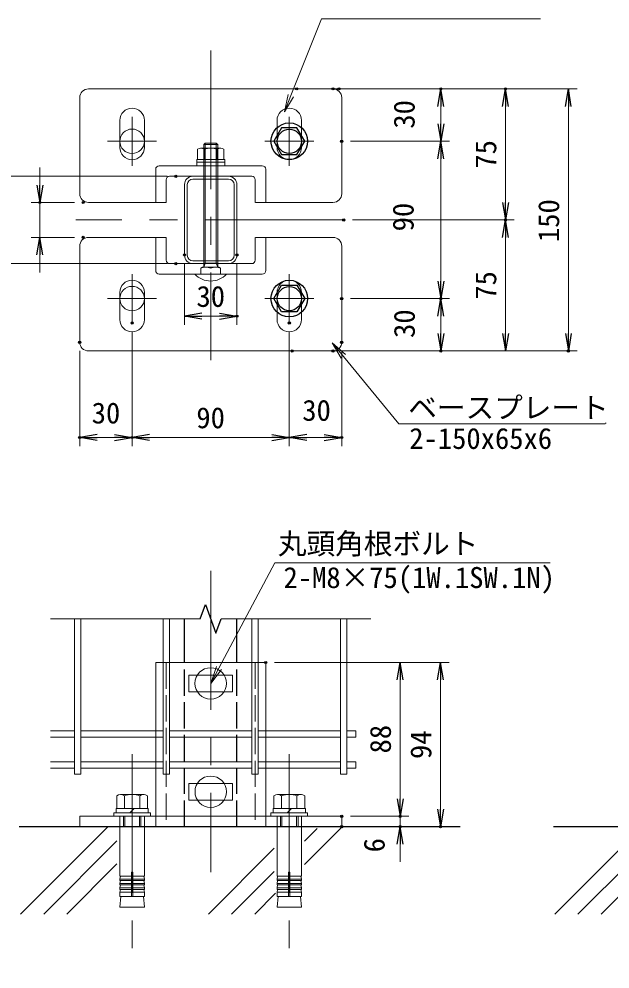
# Model space of a CAD drawing. Units: millimetres, scale not verified, with parts at other scales. Extents: x -4200 to 4200, y -2970 to 2970.
# Drawn here: x 1210 to 2563, y -880 to 1294 of the extents above; entities that cross this region are included whole.
import ezdxf
from ezdxf.enums import TextEntityAlignment as Align

# ---------------------------------------------------------------- set-up
doc = ezdxf.new("R2010")
doc.units = ezdxf.units.MM
doc.header["$LTSCALE"] = 10
doc.header["$PDMODE"] = 32
doc.header["$PDSIZE"] = 5
doc.linetypes.add('DASHED', pattern=[7.5, 6, -1.5])
doc.linetypes.add('USER1', pattern=[50.8, 31.75, -6.35, 6.35, -6.35])
for name, color, linetype, lineweight in [('0-0_D-STR-DIM', 7, 'Continuous', 13), ('0-1_D-STR3', 3, 'Continuous', 13), ('0-2_D-BMK', 2, 'USER1', 13), ('0-3_D-STR1', 1, 'Continuous', 25), ('0-4_D-STR2', 7, 'Continuous', 13), ('0-5_0', 7, 'Continuous', 25), ('0-6_Defpoints', 7, 'Continuous', 25), ('0-7_D-STR-TXT', 7, 'Continuous', 13), ('0-9_D-DCR-HCH', 7, 'Continuous', 13), ('0-A_40', 1, 'Continuous', 5), ('0-B_D-BGD', 7, 'Continuous', 25)]:
    doc.layers.add(name, color=color, linetype=linetype, lineweight=lineweight)
doc.styles.add('ＭＳ ゴシック', font='')
doc.styles.get('ＭＳ ゴシック').set_extended_font_data('MS Gothic')

# ---------------------------------------------------------------- blocks, each defined once
blk = doc.blocks.new('_Open')
at = {"layer": '0-5_0'}
blk.add_line((-10, 1.667), (0, 0), dxfattribs=at)
blk.add_lwpolyline([(-10, -1.667), (0, 0), (-10, 0)], dxfattribs=at)

msp = doc.modelspace()

# ---------------------------------------------------------------- linework, layer by layer
at = {"layer": '0-0_D-STR-DIM'}
for p, q in [((1865.96, 1134.04), (2344.19, 1134.04)), ((1948.95, 1134.04), (2488.17, 1134.04)), ((1962.57, 1134.04), (2195.85, 1134.04)), ((2175.85, 1054.09), (2175.85, 1094.04)), ((2324.19, 874.09), (2324.19, 1094.04)), ((2468.17, 1094.04), (2468.17, 574.14)), ((1968.97, 1014.09), (2195.85, 1014.09)), ((1968.97, 1014.09), (2195.85, 1014.09)), ((2175.85, 974.09), (2175.85, 694.09)), ((1257.6, 914.04), (1257.6, 954.04)), ((1548.95, 934.04), (1096.07, 934.04)), ((1336.97, 874.04), (1237.6, 874.04)), ((1257.6, 794.14), (1257.6, 874.04)), ((1973.51, 834.09), (2344.19, 834.09)), ((1973.51, 834.09), (2344.18, 834.09)), ((1336.97, 794.14), (1237.6, 794.14)), ((2324.18, 574.14), (2324.18, 794.09)), ((1257.6, 754.14), (1257.6, 714.14)), ((1548.95, 734.14), (1096.07, 734.14)), ((1588.95, 734.09), (1588.95, 593.9)), ((1708.95, 734.09), (1708.95, 593.9)), ((1968.97, 654.14), (2195.85, 654.14)), ((1968.97, 654.09), (2195.85, 654.09)), ((1628.95, 613.9), (1668.95, 613.9)), ((2175.85, 614.14), (2175.85, 574.14)), ((1468.94, 578.14), (1468.94, 316.15)), ((1468.94, 578.14), (1468.94, 316.15)), ((1828.94, 578.14), (1828.94, 316.15)), ((1828.94, 578.14), (1828.94, 316.15)), ((1348.95, 534.14), (1348.95, 316.15)), ((1855.6, 534.14), (2344.18, 534.14)), ((1948.95, 534.14), (2195.85, 534.14)), ((1948.95, 534.14), (2488.17, 534.14)), ((1948.95, 534.14), (1948.95, 316.15)), ((1428.94, 336.15), (1388.95, 336.15)), ((1788.94, 336.15), (1508.94, 336.15)), ((1868.94, 336.15), (1908.95, 336.15)), ((1673.64, -194.59), (1648.95, -226.76)), ((1794.95, -178.76), (2102.82, -178.76)), ((1794.95, -178.76), (2195.35, -178.76)), ((2082.82, -218.76), (2082.82, -490.76)), ((2175.35, -218.76), (2175.35, -514.76)), ((2082.82, -490.76), (2082.82, -450.76)), ((1968.95, -530.76), (2102.82, -530.76)), ((1968.95, -530.76), (2102.82, -530.76)), ((2082.82, -530.76), (2082.82, -554.76)), ((1968.95, -554.76), (2102.82, -554.76)), ((1968.95, -554.76), (2195.35, -554.76)), ((2082.82, -594.76), (2082.82, -634.76))]:
    msp.add_line(p, q, dxfattribs=at)
msp.add_lwpolyline([(1661.87, -188.32), (1648.95, -226.76), (1667.76, -191.45), (1796.04, 49.47), (2149.75, 49.47), (2426.58, 49.47)], dxfattribs=at)
at = {"layer": '0-1_D-STR3'}
for p, q in [((1928.96, 1134.04), (1368.96, 1134.04)), ((1348.96, 1114.04), (1348.96, 894.04)), ((1948.96, 894.04), (1948.96, 1114.04)), ((1440.95, 1000.04), (1440.95, 1062.04)), ((1496.95, 1000.04), (1496.95, 1062.04)), ((1800.95, 1000.04), (1800.95, 1062.04)), ((1856.95, 1000.04), (1856.95, 1062.04)), ((1632.93, 1006.94), (1636.13, 1010.14)), ((1632.95, 726.14), (1632.93, 1006.94)), ((1664.93, 1006.94), (1632.93, 1006.94)), ((1661.73, 1010.14), (1636.13, 1010.14)), ((1636.15, 734.94), (1636.13, 1010.14)), ((1661.75, 734.94), (1661.73, 1010.14)), ((1664.93, 1006.94), (1661.73, 1010.14)), ((1664.95, 726.14), (1664.93, 1006.94)), ((1618.95, 972.54), (1618.95, 995.74)), ((1625.84, 998.54), (1672.02, 998.54)), ((1633.95, 972.54), (1633.95, 995.74)), ((1663.95, 972.54), (1663.95, 995.74)), ((1678.95, 972.54), (1678.95, 995.74)), ((1766.95, 958.04), (1530.95, 958.04)), ((1616.95, 972.54), (1616.95, 966.14)), ((1616.95, 966.14), (1680.95, 966.14)), ((1618.95, 972.54), (1678.95, 972.54)), ((1522.95, 874.04), (1522.95, 950.04)), ((1774.95, 950.04), (1774.95, 874.04)), ((1546.95, 874.04), (1546.95, 926.04)), ((1742.95, 934.04), (1554.95, 934.04)), ((1750.95, 874.04), (1750.95, 926.04)), ((1368.96, 874.04), (1547.3, 874.04)), ((1751.3, 874.04), (1928.96, 874.04)), ((1368.96, 794.14), (1547.3, 794.14)), ((1522.95, 794.14), (1522.95, 718.14)), ((1546.95, 794.14), (1546.95, 742.14)), ((1750.95, 794.14), (1750.95, 742.14)), ((1751.3, 794.14), (1928.96, 794.14)), ((1774.95, 718.14), (1774.95, 794.14)), ((1348.96, 554.14), (1348.96, 774.14)), ((1948.96, 774.14), (1948.96, 554.14)), ((1742.95, 734.14), (1554.95, 734.14)), ((1626.35, 723.74), (1630.51, 726.14)), ((1626.35, 710.14), (1626.35, 723.74)), ((1667.4, 726.14), (1630.51, 726.14)), ((1664.95, 734.94), (1632.95, 734.94)), ((1632.95, 726.14), (1636.15, 734.94)), ((1664.95, 726.14), (1661.75, 734.94)), ((1671.55, 723.74), (1667.4, 726.14)), ((1671.55, 710.14), (1671.55, 723.74)), ((1766.95, 710.14), (1530.95, 710.14)), ((1684.95, 710.14), (1612.95, 710.14)), ((1440.95, 668.14), (1440.95, 606.14)), ((1496.95, 668.14), (1496.95, 606.14)), ((1800.95, 668.14), (1800.95, 606.14)), ((1856.95, 668.14), (1856.95, 606.14)), ((1928.96, 534.14), (1368.96, 534.14)), ((1774.95, -178.76), (1774.95, -530.76)), ((1698.92, -207.76), (1598.9, -207.76)), ((1598.9, -207.76), (1598.9, -245.76)), ((1698.9, -207.76), (1698.9, -245.76)), ((1698.9, -245.76), (1598.92, -245.76)), ((1698.92, -455.76), (1598.9, -455.76)), ((1598.9, -455.76), (1598.9, -493.76)), ((1698.9, -455.76), (1698.9, -493.76)), ((1433.75, -512.76), (1433.75, -483.96)), ((1496.66, -480.76), (1442.16, -480.76)), ((1451.35, -483.96), (1451.35, -512.76)), ((1486.55, -483.96), (1486.55, -512.76)), ((1504.15, -512.76), (1504.15, -483.96)), ((1698.9, -493.76), (1598.92, -493.76)), ((1793.77, -512.76), (1793.77, -483.96)), ((1856.67, -480.76), (1802.17, -480.76)), ((1811.37, -483.96), (1811.37, -512.76)), ((1846.57, -483.96), (1846.57, -512.76)), ((1864.17, -512.76), (1864.17, -483.96)), ((1463.95, -522.76), (1473.95, -512.76)), ((1823.97, -522.76), (1833.97, -512.76)), ((1348.95, -530.76), (1948.95, -530.76)), ((1448.95, -554.76), (1448.95, -530.76)), ((1452.15, -554.76), (1452.15, -530.76)), ((1485.75, -554.76), (1485.75, -530.76)), ((1488.95, -554.76), (1488.95, -530.76)), ((1808.97, -554.76), (1808.97, -530.76)), ((1812.17, -554.76), (1812.17, -530.76)), ((1845.77, -554.76), (1845.77, -530.76)), ((1848.97, -554.76), (1848.97, -530.76)), ((1948.95, -530.76), (1948.95, -554.76)), ((1467.45, -659.59), (1467.45, -714.76)), ((1470.45, -659.59), (1470.45, -714.76)), ((1827.47, -659.59), (1827.47, -714.76)), ((1830.47, -659.59), (1830.47, -714.76)), ((1467.45, -684.76), (1440.12, -684.76)), ((1467.45, -674.76), (1440.95, -674.76)), ((1467.45, -694.76), (1440.95, -694.76)), ((1470.45, -674.76), (1496.95, -674.76)), ((1470.45, -684.76), (1496.95, -684.76)), ((1470.45, -694.76), (1496.95, -694.76)), ((1827.47, -684.76), (1800.13, -684.76)), ((1827.47, -674.76), (1800.97, -674.76)), ((1827.47, -694.76), (1800.97, -694.76)), ((1830.47, -674.76), (1856.97, -674.76)), ((1830.47, -684.76), (1856.97, -684.76)), ((1830.47, -694.76), (1856.97, -694.76)), ((1467.45, -704.76), (1440.95, -704.76)), ((1470.45, -704.76), (1496.95, -704.76)), ((1827.47, -704.76), (1800.97, -704.76)), ((1830.47, -704.76), (1856.97, -704.76))]:
    msp.add_line(p, q, dxfattribs=at)
at = {"layer": '0-1_D-STR3', "linetype": 'DASHED'}
for p, q in [((1546.95, -178.76), (1546.95, -554.76)), ((1750.95, -178.76), (1750.95, -554.76)), ((1440.95, -530.76), (1440.95, -554.76)), ((1496.95, -530.76), (1496.95, -554.76)), ((1522.95, -530.76), (1522.95, -554.76)), ((1774.95, -530.76), (1774.95, -554.76)), ((1800.95, -530.76), (1800.95, -554.76)), ((1856.95, -530.76), (1856.95, -554.76))]:
    msp.add_line(p, q, dxfattribs=at)
at = {"layer": '0-1_D-STR3'}
for points in [[(1616.95, 972.54), (1680.95, 972.54), (1680.95, 966.14)], [(1774.95, -178.76), (1522.95, -178.76), (1522.95, -530.76)], [(1432.15, -522.76), (1432.15, -512.76), (1505.75, -512.76), (1505.75, -522.76)], [(1792.17, -522.76), (1792.17, -512.76), (1865.77, -512.76), (1865.77, -522.76)], [(1348.95, -530.76), (1348.95, -554.76), (1948.95, -554.76)], [(1470.45, -668.09), (1496.95, -668.09), (1496.95, -554.76), (1440.95, -554.76), (1440.95, -668.09), (1467.45, -668.09)], [(1830.47, -668.09), (1856.97, -668.09), (1856.97, -554.76), (1800.97, -554.76), (1800.97, -668.09), (1827.47, -668.09)], [(1442.2, -668.09), (1440.95, -674.76), (1440.95, -678.09), (1467.45, -678.09)], [(1495.71, -668.09), (1496.95, -674.76), (1496.95, -678.09), (1470.45, -678.09)], [(1802.22, -668.09), (1800.97, -674.76), (1800.97, -678.09), (1827.47, -678.09)], [(1855.72, -668.09), (1856.97, -674.76), (1856.97, -678.09), (1830.47, -678.09)], [(1442.2, -678.09), (1440.95, -684.76), (1440.95, -688.09), (1467.45, -688.09)], [(1442.2, -688.09), (1440.95, -694.76), (1440.95, -698.09), (1467.45, -698.09)], [(1495.71, -678.09), (1496.95, -684.76), (1496.95, -688.09), (1470.45, -688.09)], [(1495.71, -688.09), (1496.95, -694.76), (1496.95, -698.09), (1470.45, -698.09)], [(1802.22, -678.09), (1800.97, -684.76), (1800.97, -688.09), (1827.47, -688.09)], [(1802.22, -688.09), (1800.97, -694.76), (1800.97, -698.09), (1827.47, -698.09)], [(1855.72, -678.09), (1856.97, -684.76), (1856.97, -688.09), (1830.47, -688.09)], [(1855.72, -688.09), (1856.97, -694.76), (1856.97, -698.09), (1830.47, -698.09)], [(1495.71, -698.09), (1496.95, -704.76), (1496.95, -714.76), (1440.95, -714.76), (1440.95, -704.76), (1442.2, -698.09)], [(1494.86, -714.76), (1496.95, -738.76), (1440.95, -738.76), (1443.05, -714.76)], [(1496.95, -714.76), (1470.2, -714.76), (1440.95, -714.76)], [(1855.72, -698.09), (1856.97, -704.76), (1856.97, -714.76), (1800.97, -714.76), (1800.97, -704.76), (1802.22, -698.09)], [(1854.87, -714.76), (1856.97, -738.76), (1800.97, -738.76), (1803.07, -714.76)], [(1856.97, -714.76), (1830.22, -714.76), (1800.97, -714.76)]]:
    msp.add_lwpolyline(points, dxfattribs=at)
for points in [[(1616.95, 966.14), (1680.95, 966.14), (1680.95, 958.14), (1616.95, 958.14)], [(1510.95, -522.76), (1510.95, -530.76), (1426.95, -530.76), (1426.95, -522.76)], [(1870.97, -522.76), (1870.97, -530.76), (1786.97, -530.76), (1786.97, -522.76)]]:
    msp.add_lwpolyline(points, close=True, dxfattribs=at)
for centre, radius in [((1468.95, 1014.09), 28), ((1468.95, 654.09), 28), ((1648.95, -226.77), 36), ((1648.97, -474.76), 36)]:
    msp.add_circle(centre, radius, dxfattribs=at)
for centre, radius, start, end in [((1368.96, 1114.04), 20, 90, 180), ((1928.96, 1114.04), 20, 0, 90), ((1468.95, 1062.04), 28, 0, 180), ((1828.95, 1062.04), 28, 0, 180), ((1468.95, 1000.04), 28, 180, 0), ((1626.45, 987.16), 11.39, 48.83491, 131.16509), ((1648.95, 956.96), 41.58, 68.85295, 111.14705), ((1671.45, 987.15), 11.4, 48.86505, 131.13495), ((1828.95, 1000.04), 28, 180, 0), ((1530.95, 950.04), 8, 90, 180), ((1766.95, 950.04), 8, 0, 90), ((1554.95, 926.04), 8, 90, 180), ((1742.95, 926.04), 8, 0, 90), ((1368.96, 894.04), 20, 180, 270), ((1928.96, 894.04), 20, 270, 0), ((1368.96, 774.14), 20, 90, 180), ((1928.96, 774.14), 20, 0, 90), ((1554.95, 742.14), 8, 180, 270), ((1742.95, 742.14), 8, 270, 0), ((1530.95, 718.14), 8, 180, 270), ((1637.65, 698.13), 27.99, 66.18668, 113.81332), ((1660.25, 698.34), 27.8, 66.0128, 113.9872), ((1766.95, 718.14), 8, 270, 360), ((1468.95, 668.14), 28, 0, 180), ((1648.95, 742.64), 48.5, 222.07502, 317.92498), ((1828.95, 668.14), 28, 0, 180), ((1468.95, 606.14), 28, 180, 0), ((1828.95, 606.14), 28, 180, 0), ((1368.96, 554.14), 20, 180, 270), ((1928.96, 554.14), 20, 270, 0), ((1442.55, -494.43), 13.68, 49.96723, 130.03277), ((1468.95, -530.76), 50, 69.39031, 110.60969), ((1495.35, -494.19), 13.5, 49.3117, 130.6883), ((1802.57, -494.43), 13.68, 49.96723, 130.03277), ((1828.97, -530.76), 50, 69.39031, 110.60969), ((1855.37, -494.19), 13.5, 49.3117, 130.6883), ((1468.95, -659.59), 1.5, 0, 180), ((1828.97, -659.59), 1.5, 0, 180)]:
    msp.add_arc(centre, radius, start, end, dxfattribs=at)
at = {"layer": '0-2_D-BMK'}
for p, q in [((1648.95, 1221.9), (1648.95, 513.16)), ((1468.95, 1070.09), (1468.95, 958.09)), ((1828.95, 1070.09), (1828.95, 958.09)), ((1412.95, 1014.09), (1524.95, 1014.09)), ((1884.95, 1014.09), (1772.95, 1014.09)), ((1953.51, 834.09), (1340.1, 834.09)), ((1468.95, 598.09), (1468.95, 710.09)), ((1828.95, 598.09), (1828.95, 710.09)), ((1412.95, 654.09), (1524.95, 654.09)), ((1884.95, 654.09), (1772.95, 654.09)), ((1648.95, 30.67), (1648.95, -658.77)), ((1468.95, -388.36), (1468.95, -880.37)), ((1828.95, -388.36), (1828.95, -880.37)), ((1828.95, -388.36), (1828.95, -880.37)), ((1828.97, -388.36), (1828.97, -880.37))]:
    msp.add_line(p, q, dxfattribs=at)
at = {"layer": '0-3_D-STR1'}
for p, q in [((1588.95, -178.76), (1588.95, -78.89)), ((1708.95, -178.76), (1708.95, -78.89))]:
    msp.add_line(p, q, dxfattribs=at)
at = {"layer": '0-3_D-STR1', "linetype": 'DASHED'}
for p, q in [((1588.95, -554.76), (1588.95, -178.76)), ((1708.95, -554.76), (1708.95, -178.76))]:
    msp.add_line(p, q, dxfattribs=at)
at = {"layer": '0-4_D-STR2'}
for p, q in [((1337.14, -78.89), (1337.14, -434.76)), ((1351.54, -78.89), (1351.54, -434.76)), ((1540.22, -78.89), (1540.22, -434.76)), ((1554.62, -78.89), (1554.62, -434.76)), ((1743.29, -78.89), (1743.29, -434.76)), ((1757.69, -78.89), (1757.69, -434.76)), ((1946.37, -78.89), (1946.37, -434.76)), ((1960.77, -78.89), (1960.77, -434.76)), ((1337.14, -335.46), (1282.06, -335.46)), ((1540.22, -335.46), (1351.54, -335.46)), ((1743.29, -335.46), (1554.62, -335.46)), ((1946.37, -335.46), (1757.69, -335.46)), ((1981.57, -335.46), (1960.77, -335.46)), ((1981.57, -335.46), (1981.57, -349.86)), ((1337.14, -349.86), (1282.06, -349.86)), ((1540.22, -349.86), (1351.54, -349.86)), ((1743.29, -349.86), (1554.62, -349.86)), ((1946.37, -349.86), (1757.69, -349.86)), ((1981.57, -349.86), (1960.77, -349.86)), ((1337.14, -405.96), (1282.06, -405.96)), ((1540.22, -405.96), (1351.54, -405.96)), ((1743.29, -405.96), (1554.62, -405.96)), ((1946.37, -405.96), (1757.69, -405.96)), ((1981.57, -405.96), (1960.77, -405.96)), ((1981.57, -405.96), (1981.57, -420.36)), ((1337.14, -420.36), (1282.06, -420.36)), ((1351.54, -434.76), (1337.14, -434.76)), ((1540.22, -420.36), (1351.54, -420.36)), ((1554.62, -434.76), (1540.22, -434.76)), ((1743.29, -420.36), (1554.62, -420.36)), ((1757.69, -434.76), (1743.29, -434.76)), ((1946.37, -420.36), (1757.69, -420.36)), ((1960.77, -434.76), (1946.37, -434.76)), ((1981.57, -420.36), (1960.77, -420.36))]:
    msp.add_line(p, q, dxfattribs=at)
at = {"layer": '0-5_0'}
for p, q in [((1625.01, -78.89), (1636.98, -46)), ((1636.98, -46), (1660.93, -111.78)), ((1660.93, -111.78), (1672.9, -78.89))]:
    msp.add_line(p, q, dxfattribs=at)
for points in [[(1864.19, 1014.09), (1846.57, 1044.6), (1811.34, 1044.6), (1793.72, 1014.09), (1811.34, 983.58), (1846.57, 983.58)], [(1864.19, 654.09), (1846.57, 623.58), (1811.34, 623.58), (1793.72, 654.09), (1811.34, 684.6), (1846.57, 684.6)]]:
    msp.add_lwpolyline(points, close=True, dxfattribs=at)
for centre, radius in [((1828.95, 1014.09), 42), ((1828.95, 1014.09), 27.7), ((1828.95, 654.09), 42), ((1828.95, 654.09), 27.7)]:
    msp.add_circle(centre, radius, dxfattribs=at)
at = {"layer": '0-6_Defpoints'}
for p in [(1845.96, 1134.04), (1928.95, 1134.04), (1942.57, 1134.04), (2175.85, 1134.04), (2324.19, 1134.04), (1948.97, 1014.09), (1568.95, 934.04), (1257.6, 874.04), (1356.97, 874.04), (1953.51, 834.09), (1953.51, 834.09), (2324.18, 834.09), (1356.97, 794.14), (1588.95, 754.09), (1708.95, 754.09), (1568.95, 734.14), (1948.97, 654.14), (1948.97, 654.09), (2175.85, 654.09), (1708.95, 613.9), (1468.94, 598.14), (1828.94, 598.14), (1348.95, 554.14), (1948.95, 554.14), (1835.6, 534.14), (1928.95, 534.14), (2175.85, 534.14), (2468.17, 534.14), (1348.95, 336.15), (1468.94, 336.15), (1948.95, 336.15), (1774.95, -178.76), (1774.95, -178.76), (1948.95, -530.76), (2082.82, -530.76), (1948.95, -554.76), (2082.82, -554.76), (2175.35, -554.76)]:
    msp.add_point(p, dxfattribs=at)
at = {"layer": '0-7_D-STR-TXT'}
for p, q in [((1838.7, 1116.21), (1817.67, 1081.54)), ((1947.58, 517.67), (1927.4, 552.84)), ((2554.35, 368.86), (2552.55, 368.86))]:
    msp.add_line(p, q, dxfattribs=at)
for points in [[(1826.32, 1121.16), (1817.67, 1081.54), (1832.51, 1118.68), (1902.54, 1294.01), (2397.02, 1294.01), (2404.22, 1294.01)], [(1957.9, 526.11), (1927.4, 552.84), (1952.74, 521.89), (2079.52, 367.06), (2545.35, 367.06), (2552.55, 367.06)]]:
    msp.add_lwpolyline(points, dxfattribs=at)
at = {"layer": '0-9_D-DCR-HCH'}
for p, q in [((1282.06, -78.89), (1625.01, -78.89)), ((2015.85, -78.89), (1672.9, -78.89)), ((1213.36, -754.76), (1413.36, -554.76)), ((1863.54, -640.97), (1949.76, -554.76)), ((1863.54, -587.94), (1892.64, -558.84)), ((2436.93, -754.76), (2636.93, -554.76)), ((1266.39, -754.76), (1434.33, -586.82)), ((2489.97, -754.76), (2657.9, -586.82)), ((1643.69, -754.76), (1794.34, -604.11)), ((1319.43, -754.76), (1434.33, -639.85)), ((2543, -754.76), (2657.9, -639.85)), ((1696.72, -754.76), (1794.34, -657.14)), ((1749.76, -754.76), (1797.6, -706.91))]:
    msp.add_line(p, q, dxfattribs=at)
at = {"layer": '0-A_40'}
for p, q in [((1588.95, 914.84), (1588.95, 753.34)), ((1595.35, 914.84), (1595.35, 753.34)), ((1608.15, 934.04), (1689.75, 934.04)), ((1608.15, 927.64), (1689.75, 927.64)), ((1702.55, 914.84), (1702.55, 753.34)), ((1708.95, 914.84), (1708.95, 753.34)), ((1608.15, 740.54), (1689.75, 740.54)), ((1608.15, 734.14), (1689.75, 734.14))]:
    msp.add_line(p, q, dxfattribs=at)
for centre, radius, start, end in [((1608.15, 914.84), 19.2, 90, 180), ((1608.15, 914.84), 12.8, 90, 180), ((1689.75, 914.84), 19.2, 0, 90), ((1689.75, 914.84), 12.8, 0, 90), ((1608.15, 753.34), 19.2, 180, 270), ((1608.15, 753.34), 12.8, 180, 270), ((1689.75, 753.34), 19.2, 270, 0), ((1689.75, 753.34), 12.8, 270, 0)]:
    msp.add_arc(centre, radius, start, end, dxfattribs=at)
at = {"layer": '0-B_D-BGD'}
for p, q in [((2220.41, -554.76), (1210.5, -554.76)), ((3443.99, -554.76), (2434.07, -554.76))]:
    msp.add_line(p, q, dxfattribs=at)

# ---------------------------------------------------------------- block references
at = {"layer": '0-0_D-STR-DIM', "xscale": 4, "yscale": 4}
for p, rotation in [((2175.85, 1134.04), 90), ((2324.19, 1134.04), 90), ((2468.17, 1134.04), 90), ((2175.85, 1014.09), 270), ((2175.85, 1014.09), 90), ((1257.6, 874.04), 270), ((2324.19, 834.09), 270), ((2324.18, 834.09), 90), ((1257.6, 794.14), 90), ((2175.85, 654.09), 270), ((2175.85, 654.14), 90), ((1588.95, 613.9), 180), ((2175.85, 534.14), 270), ((2324.18, 534.14), 270), ((2468.17, 534.14), 270), ((1348.95, 336.15), 180), ((1468.94, 336.15), 180), ((1828.94, 336.15), 180), ((2082.82, -178.76), 90), ((2175.35, -178.76), 90), ((2082.82, -530.76), 270), ((2082.82, -530.76), 270), ((2175.35, -554.76), 270), ((2082.82, -554.76), 90)]:
    msp.add_blockref('_Open', p, dxfattribs=dict(at, rotation=rotation))
for p in [(1708.95, 613.9), (1468.94, 336.15), (1828.94, 336.15), (1948.95, 336.15)]:
    msp.add_blockref('_Open', p, dxfattribs=at)

# ---------------------------------------------------------------- texts
at = {"layer": '0-0_D-STR-DIM', "style": 'ＭＳ ゴシック'}
for s, p in [('30', (2130.44, 1043.02)), ('75', (2317.44, 951.46)), ('90', (2128.1, 807.96)), ('150', (2461.42, 783.44)), ('75', (2317.43, 651.51)), ('30', (2130.8, 564)), ('88', (2076.07, -387.01)), ('94', (2168.61, -399.76)), ('6', (2061.84, -613.38))]:
    msp.add_text(s, height=48.09, rotation=90, dxfattribs=at).set_placement(p, align=Align.BOTTOM_LEFT)
for s, p in [('30', (1616.33, 620.65)), ('30', (1376.37, 353.81)), ('30', (1858.68, 359.95)), ('90', (1616.06, 342.9))]:
    msp.add_text(s, height=48.09, dxfattribs=at).set_placement(p, align=Align.BOTTOM_LEFT)
at = {"layer": '0-7_D-STR-TXT', "style": 'ＭＳ ゴシック'}
for s, p in [('ベースプレート', (2101.26, 365.96)), ('2-150x65x6 ', (2103.71, 295.53)), ('丸頭角根ボルト', (1802.83, 54.65)), ('2-M8×75(1W.1SW.1N)', (1815.72, -22.88))]:
    msp.add_text(s, height=48.09, dxfattribs=at).set_placement(p, align=Align.BOTTOM_LEFT)

doc.saveas('drawing.dxf')
